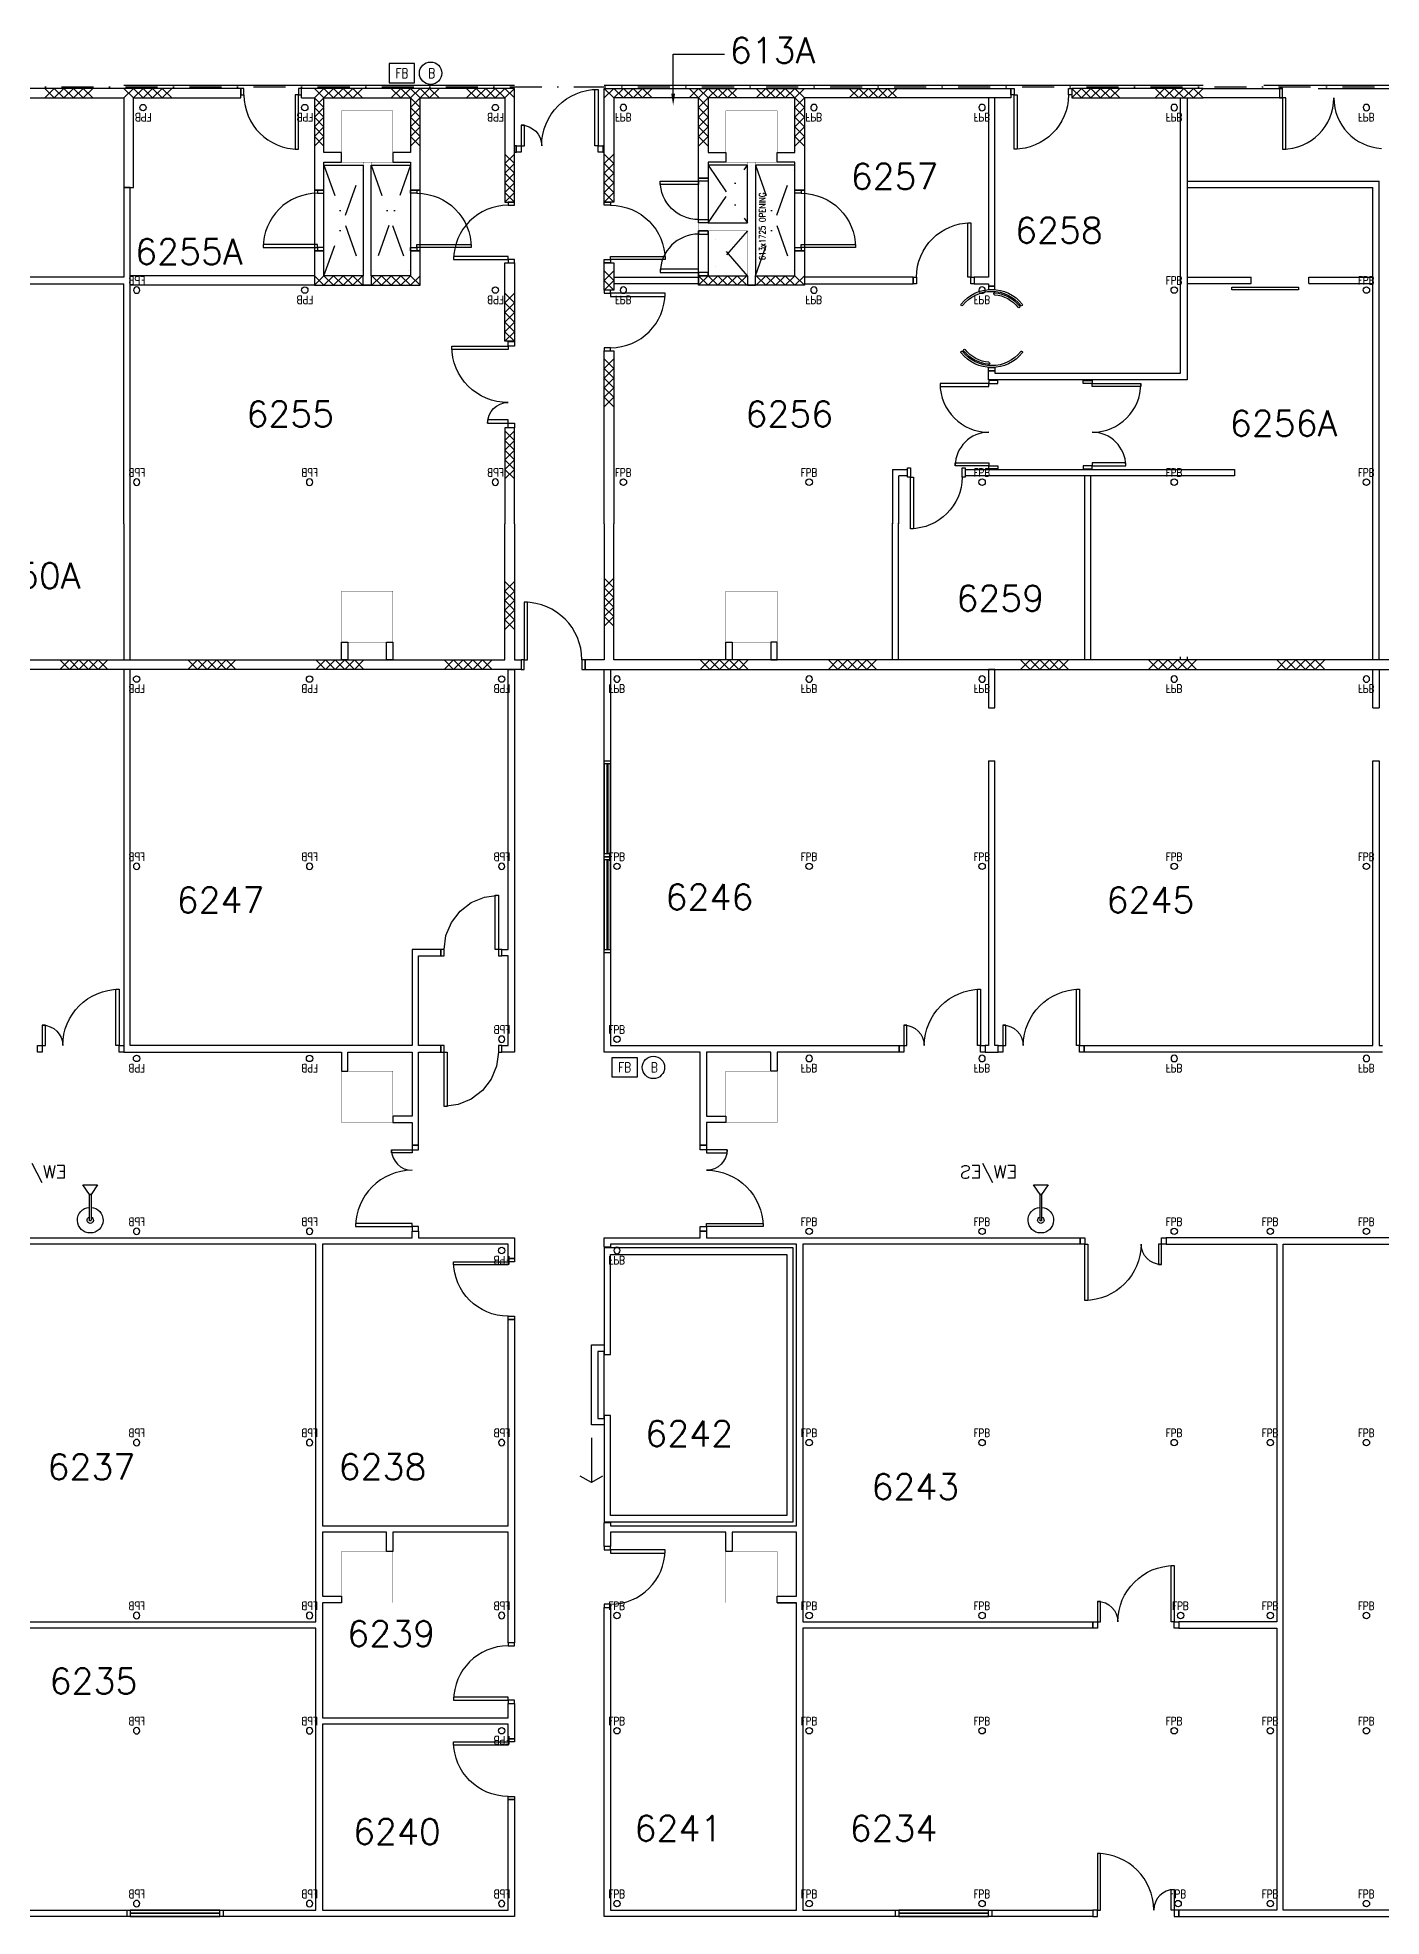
# Model space of a CAD drawing. Header units: millimetres. Extents: x -68474 to 336700, y -113450 to 53663.
# Drawn here: x 99854 to 120835, y -71300 to -41956 of the extents above; entities that cross this region are included whole.
import ezdxf

# ---------------------------------------------------------------- set-up
doc = ezdxf.new("R2010")
doc.units = ezdxf.units.MM
doc.header["$LTSCALE"] = 1000
doc.linetypes.add('s5147a$0$DASHDOT', pattern=[1, 0.5, -0.25, 0, -0.25])
for name, color, linetype in [('s5147a$0$17', 12, 'Continuous'), ('s5147a$0$20', 7, 'Continuous'), ('s5147a$0$22', 7, 'Continuous'), ('s5147a$0$23', 7, 'Continuous'), ('s5147a$0$25', 7, 'Continuous'), ('s5147a$0$30', 7, 'Continuous'), ('s5147a$0$41', 7, 'Continuous'), ('s5147a$0$43', 7, 'Continuous'), ('s5147a$0$45', 7, 'Continuous'), ('s5147a$0$56', 7, 'Continuous'), ('s5147a$0$6', 7, 'Continuous'), ('s5147a$0$9', 7, 'Continuous'), ('s5147a$0$ROOM-NO', 4, 'Continuous')]:
    doc.layers.add(name, color=color, linetype=linetype)
doc.styles.add('s5147a$0$STANDARD', font='romans.shx', dxfattribs={"width": 0.75})

# ---------------------------------------------------------------- blocks, each defined once
blk = doc.blocks.new('s5147a$0$D950A')
at = {"layer": 's5147a$0$41', "color": 8, "linetype": 'Continuous'}
for points in [[(0.05, 0.1), (0.1, 0.1), (0.1, 0.95), (0.05, 0.95)], [(0.05, 0.1), (0, 0.1), (0, 0), (0.05, 0)], [(0.95, 0.1), (0.9, 0.1), (0.9, 0), (0.95, 0)]]:
    blk.add_lwpolyline(points, close=True, dxfattribs=at)
blk.add_arc((0.05, 0.1), 0.85, 0, 90, dxfattribs=at)
blk = doc.blocks.new('s5147a$0$D1000B')
at = {"layer": 's5147a$0$30', "color": 14, "linetype": 'Continuous'}
for points in [[(0.05, 0.15), (0.1, 0.15), (0.1, 1.05), (0.05, 1.05)], [(0, 0), (0.05, 0), (0.05, 0.15), (0, 0.15)], [(0.95, 0), (1, 0), (1, 0.15), (0.95, 0.15)]]:
    blk.add_lwpolyline(points, close=True, dxfattribs=at)
blk.add_arc((0.05, 0.15), 0.9, 0, 90, dxfattribs=at)
blk = doc.blocks.new('s5147a$0$CHAT15')
at = {"layer": 's5147a$0$22', "color": 14, "linetype": 'Continuous'}
for points in [[(0, 0), (0.15, 0.15), (0.3, 0), (0.45, 0.15), (0.6, 0), (0.75, 0.15)], [(0, 0.15), (0.15, 0), (0.3, 0.15), (0.45, 0), (0.6, 0.15), (0.75, 0)]]:
    blk.add_lwpolyline(points, dxfattribs=at)
blk = doc.blocks.new('s5147a$0$FBB')
at = {"layer": 's5147a$0$56', "color": 1, "linetype": 'Continuous'}
blk.add_lwpolyline([(0, 0), (0.4, 0), (0.4, 0.3), (0, 0.3)], close=True, dxfattribs=at)
blk.add_circle((0.649901, 0.1497), 0.175, dxfattribs=at)
at = {"layer": 's5147a$0$56', "color": 1, "linetype": 'Continuous', "style": 's5147a$0$STANDARD', "width": 0.8}
for s, p in [('FB', (0.1007, 0.0747)), ('B', (0.6102, 0.0747))]:
    blk.add_text(s, height=0.15, dxfattribs=at).set_placement(p)
blk = doc.blocks.new('s5147a$0$EW$ES')
at = {"layer": 's5147a$0$56', "color": 10, "linetype": 'Continuous'}
blk.add_lwpolyline([(-0.0125, 0), (-0.0125, -0.4), (0.0125, -0.4), (0.0125, 0)], dxfattribs=at)
blk.add_lwpolyline([(-0.0125, -0.4), (-0.1125, -0.55), (0.1125, -0.55), (0.0125, -0.4)], close=True, dxfattribs=at)
for radius, start, end in [(0.2, 273.58332, 266.41668), (0.05, 284.47751, 255.52249), (0.0125, 0, 180)]:
    blk.add_arc((0, 0), radius, start, end, dxfattribs=at)
at = {"layer": 's5147a$0$56', "color": 10, "linetype": 'Continuous', "style": 's5147a$0$STANDARD'}
blk.add_text('EW/ES', height=0.2, rotation=180, dxfattribs=at).set_placement((-0.371, -0.654))
blk = doc.blocks.new('s5147a$0$FPB')
at = {"layer": 's5147a$0$45', "color": 15, "linetype": 'Continuous'}
blk.add_circle((0, 0), 0.05, dxfattribs=at)
at = {"layer": 's5147a$0$45', "color": 15, "linetype": 'Continuous', "style": 's5147a$0$STANDARD', "width": 0.8}
blk.add_text('FPB', height=0.125, dxfattribs=at).set_placement((-0.1323, 0.0875))
blk = doc.blocks.new('s5147a$0$D37')
at = {"layer": 's5147a$0$41', "color": 14, "linetype": 'Continuous'}
for points in [[(0.073, 0.1), (0.123, 0.1), (0.123, 0.98), (0.073, 0.98)], [(1.273, 0.1), (1.223, 0.1), (1.223, 0.42), (1.273, 0.42)], [(0, 0), (0.073, 0), (0.073, 0.1), (0, 0.1)], [(1.273, 0), (1.346, 0), (1.346, 0.1), (1.273, 0.1)]]:
    blk.add_lwpolyline(points, close=True, dxfattribs=at)
for centre, radius, start, end in [((0.073, 0.1), 0.880001, 0, 90), ((1.273002, 0.1), 0.320001, 90, 180)]:
    blk.add_arc(centre, radius, start, end, dxfattribs=at)
blk = doc.blocks.new('s5147a$0$D27')
at = {"layer": 's5147a$0$41', "color": 14, "linetype": 'Continuous'}
blk.add_lwpolyline([(0.9, 0.1), (0.95, 0.1), (0.95, 0), (0.9, 0), (0.9, 0.1), (0.871, 0.32), (0.7861, 0.525), (0.651, 0.701), (0.475, 0.8361), (0.27, 0.921), (0.05, 0.95), (0.05, 0), (0, 0), (0, 0.1), (0.1, 0.1), (0.1, 0.95), (0.05, 0.95)], dxfattribs=at)
blk = doc.blocks.new('s5147a$0$D700B')
at = {"layer": 's5147a$0$30', "color": 14, "linetype": 'Continuous'}
for points in [[(0.05, 0.15), (0.1, 0.15), (0.1, 0.75), (0.05, 0.75)], [(0, 0), (0.05, 0), (0.05, 0.15), (0, 0.15)], [(0.65, 0), (0.7, 0), (0.7, 0.15), (0.65, 0.15)]]:
    blk.add_lwpolyline(points, close=True, dxfattribs=at)
blk.add_arc((0.05, 0.15), 0.6, 0, 90, dxfattribs=at)
blk = doc.blocks.new('s5147a$0$H300')
at = {"layer": 's5147a$0$22', "color": 1, "linetype": 'Continuous'}
for points in [[(0, 0), (0.15, 0.15), (0.3, 0)], [(0, 0.15), (0.15, 0), (0.3, 0.15)]]:
    blk.add_lwpolyline(points, dxfattribs=at)
blk = doc.blocks.new('s5147a$0$RDOOR')
at = {"layer": 's5147a$0$30', "color": 14, "linetype": 'Continuous'}
for points in [[(0, 0), (0.05, 0), (0.05, 0.1), (0, 0.1)], [(1.32, 0), (1.27, 0), (1.27, 0.1), (1.32, 0.1)]]:
    blk.add_lwpolyline(points, close=True, dxfattribs=at)
for centre, radius, start, end in [((0.660001, 0.05), 0.610001, 128.530725, 231.469275), ((0.660001, 0.05), 0.580001, 128.530725, 231.469275), ((0.29024, 0.51624), 0.015, 151.928369, 152.045244), ((0.29024, 0.51624), 0.015, 151.928369, 152.045244), ((0.2894, 0.515401), 0.015, 308.480197, 128.541358), ((0.999502, 0.476301), 0.015, 51.757097, 231.519803), ((0.660001, 0.05), 0.530001, 4.855406, 51.469275), ((0.660001, 0.05), 0.560001, 4.855489, 51.469275), ((1.030602, 0.515501), 0.015, 51.757097, 231.22095), ((0.660001, 0.05), 0.580001, 308.530725, 51.478969), ((0.660001, 0.05), 0.610001, 308.530725, 51.479503), ((0.1169, 0.0039), 0.015, 4.573922, 184.986333), ((0.660001, 0.05), 0.560001, 184.855406, 231.469275), ((0.660001, 0.05), 0.530001, 184.855406, 231.469275), ((1.203102, 0.0961), 0.015, 184.573922, 4.986333), ((0.2894, -0.415401), 0.015, 231.458642, 51.519803), ((0.320501, -0.376301), 0.015, 231.757097, 51.519803), ((1.030602, -0.415501), 0.015, 128.77905, 308.242903)]:
    blk.add_arc(centre, radius, start, end, dxfattribs=at)

msp = doc.modelspace()

# ---------------------------------------------------------------- linework, layer by layer
at = {"color": 8}
for p, q in [((116177.1, -47360.7), (116177.1, -47313.2)), ((116319.6, -47408.2), (116319.6, -47360.7)), ((116177.1, -48643.2), (116177.1, -48690.7)), ((116319.6, -48595.7), (116319.6, -48643.2))]:
    msp.add_line(p, q, dxfattribs=at)
for p, q in [((113480.7, -48677), (113480.7, -48819.5)), ((114335.7, -48677), (114335.7, -48819.5)), ((113480.7, -49627), (113480.7, -48819.5))]:
    msp.add_line(p, q)
at = {"layer": 's5147a$0$17', "color": 14, "linetype": 'Continuous'}
for p, q in [((117700, -47200), (117700, -42900)), ((117700, -42900), (117800, -42900)), ((117800, -42900), (117800, -47300)), ((113525, -45700), (113525, -45800)), ((114700, -47300), (114700, -47160)), ((114700, -47160), (114800, -47160)), ((114800, -47160), (114800, -47200)), ((114800, -47200), (117700, -47200)), ((117800, -47300), (114700, -47300)), ((113200, -48700), (113433.2, -48700)), ((113200, -48700), (113200, -49550)), ((114335.7, -48700), (118539.2, -48700)), ((118539.2, -48700), (118539.2, -48800)), ((113300, -49550), (113300, -48800)), ((113433.2, -48800), (113300, -48800)), ((118539.2, -48800), (114335.7, -48800)), ((116200, -48800), (116200, -49550)), ((116300, -49550), (116300, -48800)), ((113197, -49540.5), (113197, -51675)), ((113297, -51675), (113297, -49540.3)), ((116198, -49533.9), (116198, -51675)), ((116298, -51675), (116298, -49533.7)), ((114700, -51825), (114700, -52425)), ((114800, -51825), (114700, -51825)), ((114800, -52425), (114800, -51825)), ((120700, -52425), (120700, -51825)), ((120800, -51825), (120800, -52425)), ((114700, -53250), (114700, -57700)), ((114800, -57700), (114800, -53250)), ((120700, -57700), (120700, -53250)), ((120800, -53250), (120800, -57700)), ((114700, -57700), (114650, -57700)), ((114650, -57700), (114650, -57800)), ((114650, -57800), (114850, -57800)), ((114850, -57700), (114800, -57700)), ((114850, -57800), (114850, -57700)), ((116196, -57800), (116196, -57700)), ((116196, -57700), (120700, -57700)), ((120800, -57800), (116196, -57800)), ((120800, -57700), (120850, -57700)), ((120850, -57800), (120800, -57800)), ((108800, -65524.9), (108800, -65525)), ((111400, -66400), (111700, -66400))]:
    msp.add_line(p, q, dxfattribs=at)
at = {"layer": 's5147a$0$17', "color": 14}
for p, q in [((117800, -44198.4), (120800, -44198.4)), ((117800, -44298.4), (120700, -44298.4)), ((120700, -49521), (120700, -44298.4)), ((120800, -49496), (120800, -44198.4)), ((117800, -45698.4), (118800, -45698.4)), ((118800, -45798.4), (118800, -45698.4)), ((119700, -45798.4), (119700, -45698.4)), ((119700, -45698.4), (120700, -45698.4)), ((117800, -45798.4), (118800, -45798.4)), ((119700, -45798.4), (120700, -45798.4)), ((120700, -51675), (120700, -49524)), ((120800, -51675), (120800, -49496))]:
    msp.add_line(p, q, dxfattribs=at)
at = {"layer": 's5147a$0$17'}
for p, q in [((114700, -52425), (114800, -52425)), ((120700, -52425), (120800, -52425)), ((114700, -53250), (114800, -53250)), ((120700, -53250), (120800, -53250))]:
    msp.add_line(p, q, dxfattribs=at)
at = {"layer": 's5147a$0$17', "color": 14, "linetype": 'Continuous'}
for points in [[(114700, -42900), (114700, -45700), (114475, -45700), (114475, -45800), (114700, -45800), (114700, -45840), (114800, -45840), (114800, -42900)], [(101300, -49550), (101300, -44300), (101200, -44300), (101200, -45700), (97934, -45700)], [(108850.2, -45700), (110175, -45700), (110175, -45800), (108850.1, -45800)], [(97909, -45800), (101200, -45800)], [(101200, -49550), (101200, -45800)], [(101200, -49550), (101200, -51674.9), (101300, -51674.9), (101300, -49550)], [(110700, -51675), (110600, -51675), (110600, -51400), (110700, -51400), (110700, -51675)], [(111300, -51675), (111400, -51675), (111400, -51400), (111300, -51400), (111300, -51675), (111300, -51675)], [(117800, -51629.3), (117800, -51675), (117700, -51675), (117700, -51629.3)], [(108700, -51825), (108800, -51825), (108800, -57700), (113304, -57700), (113304, -57800), (111400, -57800), (111400, -58100), (111300, -58100), (111300, -57800), (110300, -57800), (110300, -58800), (110600, -58800), (110600, -58900), (110300, -58900), (110300, -59254), (110200, -59254), (110200, -57800), (108700, -57800), (108700, -51825)], [(99673.4, -60700), (105700, -60700), (105700, -60600), (105800, -60600), (105800, -60700), (107300, -60700), (107300, -61025), (107200, -61025), (107200, -60800), (104300, -60800), (104300, -65200), (107200, -65200), (107200, -61975), (107300, -61975), (107300, -67025), (107200, -67025), (107200, -65300), (105400, -65300), (105400, -65600), (105300, -65600), (105300, -65300), (104300, -65300), (104300, -66300), (104600, -66300), (104600, -66400), (104300, -66400), (104300, -68200), (107200, -68200), (107200, -67975), (107300, -67975), (107300, -68525), (107200, -68525), (107200, -68300), (104300, -68300), (104300, -71200), (107200, -71200), (107200, -69475), (107300, -69475), (107300, -71300), (99673.4, -71300.2)], [(99673.4, -66700.2), (104200, -66700), (104200, -60800), (99673.4, -60800)], [(99673.4, -71200.2), (104200, -71200), (104200, -66800), (99673.4, -66800.2)]]:
    msp.add_lwpolyline(points, dxfattribs=at)
at = {"layer": 's5147a$0$17'}
for points in [[(107300.1, -43645), (107300.1, -43745), (107331, -43745), (107331, -43645)], [(108677, -43645), (108677, -43745), (108700.1, -43745), (108700.1, -43645)]]:
    msp.add_lwpolyline(points, close=True, dxfattribs=at)
at = {"layer": 's5147a$0$17', "color": 14, "linetype": 'Continuous'}
for points in [[(111825, -45800), (113525, -45800), (113525, -45700), (111825, -45700)], [(104600, -51400), (104700, -51400), (104700, -51675), (104600, -51675)], [(105300, -51400), (105400, -51400), (105400, -51675), (105300, -51675)], [(101300, -51825), (101200, -51825), (101200, -57800), (104600, -57800), (104600, -58100), (104700, -58100), (104700, -57800), (105700, -57800), (105700, -58800), (105400, -58800), (105400, -58900), (105700, -58900), (105700, -59254), (105800, -59254), (105800, -57800), (106150, -57800), (106150, -57700), (105800, -57700), (105800, -56300), (106150, -56300), (106150, -56200), (105700, -56200), (105700, -57700), (101300, -57700)], [(107200, -56200), (107200, -51825), (107300, -51824.9), (107300, -57800), (107100, -57800), (107100, -57700), (107200, -57700), (107200, -56300), (107100, -56300), (107100, -56200)], [(108800, -60800), (108800, -60850), (108700, -60850), (108700, -60700), (110200, -60700), (110200, -60600), (110300, -60600), (110300, -60700), (116129, -60700), (116129, -60800), (111800, -60800), (111800, -66700), (116326.8, -66700), (116326.8, -66800), (111800, -66800), (111800, -71200), (116327, -71200), (116327, -71300), (108700, -71300), (108700, -66475), (108800, -66475), (108800, -71200), (111700, -71200), (111700, -66400), (111400, -66400), (111400, -66300), (111700, -66300), (111700, -65300), (110700, -65300), (110700, -65600), (110600, -65600), (110600, -65300), (108800, -65300), (108800, -65525), (108700, -65525), (108700, -65150), (108800, -65150), (108800, -65200), (111700, -65200), (111700, -60800)], [(122326.8, -60800), (122326.8, -60700), (117475, -60700), (117475, -60800), (119200, -60800), (119200, -66700), (117672.8, -66700), (117672.8, -66800), (119200, -66800), (119200, -71200), (117673, -71200), (117673, -71300), (122324, -71300), (122324, -71200), (119300, -71200), (119300, -60800)]]:
    msp.add_lwpolyline(points, close=True, dxfattribs=at)
at = {"layer": 's5147a$0$20', "color": 14, "linetype": 'Continuous'}
for p, q in [((103975, -42900), (103975, -42750)), ((118050.1, -42749.9), (116000.1, -42749.9)), ((116000.1, -42749.9), (116000.1, -42899.9)), ((118050.1, -42749.9), (119292.5, -42749.9)), ((119846.8, -42749.9), (126638, -42750)), ((116000.1, -42899.9), (118050.1, -42899.9)), ((119342.5, -42899.9), (118050.1, -42899.9)), ((104175, -45675), (101300, -45675)), ((104175, -45825), (101300, -45825)), ((108700, -49550), (108700, -51675)), ((108850, -51675), (108850, -49550)), ((108700, -51675), (108402, -51675)), ((108402, -51675), (108402, -51825)), ((108402, -51825), (108700, -51825)), ((108700, -51825), (114600, -51825)), ((114600, -51675), (108850, -51675)), ((126637.5, -51675), (114600, -51675)), ((114600, -51825), (126637.5, -51825))]:
    msp.add_line(p, q, dxfattribs=at)
at = {"layer": 's5147a$0$20', "color": 2, "linetype": 's5147a$0$DASHDOT'}
for p, q in [((104325, -45675), (104937.5, -43950)), ((104325, -43950), (104937.5, -45675))]:
    msp.add_line(p, q, dxfattribs=at)
at = {"layer": 's5147a$0$20', "color": 14, "linetype": 's5147a$0$DASHDOT'}
for p, q in [((110937.5, -44975), (110325, -45675)), ((110937.5, -45675), (110325, -44975))]:
    msp.add_line(p, q, dxfattribs=at)
at = {"layer": 's5147a$0$20', "color": 14, "linetype": 'Continuous'}
for points in [[(99800, -42750), (96700, -42750), (96700, -42900), (99650, -42900), (101200, -42900), (101200, -44300), (101350, -44300), (101350, -42900), (103025, -42900), (103025, -42750), (101200, -42750), (99800, -42750)], [(103075, -42750), (103025, -42750)], [(103975, -42900), (104175, -42900), (104175, -44337.5), (104325, -44337.5), (104325, -43900), (104600, -43900), (104600, -43750), (104325, -43750), (104325, -42900), (105675, -42900), (105675, -43750), (105400, -43750), (105400, -43900), (105675, -43900), (105675, -44337.5), (105825, -44337.5), (105825, -42900), (107150, -42900), (107150.1, -44524.9), (107300.1, -44524.9), (107300, -42750), (103975, -42750)], [(107300.1, -45474.9), (107300.1, -46699.9), (107150.1, -46699.9), (107150.1, -45474.9), (107300.1, -45474.9)], [(108700, -49550), (108700, -46850.1), (108850, -46850.1), (108850, -49550)], [(107300, -49550), (107300, -48050), (107150, -48050), (107150, -49550)], [(107300, -49550), (107300, -49550), (107300, -51675), (107402, -51675), (107402, -51825), (107300, -51825), (95050, -51825), (95050, -51675), (107150, -51675), (107150, -49550)]]:
    msp.add_lwpolyline(points, dxfattribs=at)
for points in [[(108700, -42750), (111825, -42750), (115050.1, -42749.9), (115050.1, -42899.9), (111825, -42900), (111825, -44337.5), (111675, -44337.5), (111675, -43900), (111400, -43900), (111400, -43750), (111675, -43750), (111675, -42900), (110325, -42900), (110325, -43750), (110600, -43750), (110600, -43900), (110325, -43900), (110325, -44150), (110175, -44150), (110175, -42900), (108850, -42900), (108850.1, -44524.9), (108700.1, -44524.9)], [(105825, -45825), (105825, -45287.5), (105675, -45287.5), (105675, -45675), (105062.5, -45675), (105062.5, -45825), (104937.5, -45825), (104937.5, -45675), (104325, -45675), (104325, -45287.5), (104175, -45287.5), (104175, -45825)], [(108700.1, -45474.9), (108850.1, -45474.9), (108850.1, -45900), (108700.1, -45900)], [(110175, -45825), (110175, -45675), (110325, -45675), (110325, -45675), (110937.5, -45675), (110937.5, -45825), (111062.5, -45825), (111062.5, -45675), (111675, -45675), (111675, -45287.5), (111825, -45287.5), (111825, -45825)]]:
    msp.add_lwpolyline(points, close=True, dxfattribs=at)
at = {"layer": 's5147a$0$20', "color": 2, "linetype": 'Continuous', "const_width": 5}
msp.add_lwpolyline([(104937.5, -45825), (105062.5, -45825), (105062.5, -43900), (104937.5, -43900)], close=True, dxfattribs=at)
at = {"layer": 's5147a$0$20', "color": 14, "linetype": 'Continuous', "const_width": 5}
msp.add_lwpolyline([(111062.5, -45825), (110937.5, -45825), (110937.5, -44975), (110175, -44975), (110175, -44850), (110937.5, -44850), (110937.5, -43900), (111062.5, -43900)], close=True, dxfattribs=at)
at = {"layer": 's5147a$0$23', "color": 10, "linetype": 'Continuous'}
for points in [[(108700, -53250), (108800, -53250), (108800, -53300), (108700, -53300)], [(108700, -54700), (108745, -54700), (108745, -53300), (108700, -53300)], [(108755, -54700), (108800, -54700), (108800, -53300), (108755, -53300)], [(108700, -54700), (108800, -54700), (108800, -54750), (108700, -54750)], [(108700, -54750), (108800, -54750), (108800, -54800), (108700, -54800)], [(108700, -56200), (108745, -56200), (108745, -54800), (108700, -54800)], [(108755, -56200), (108800, -56200), (108800, -54800), (108755, -54800)], [(108700, -56200), (108800, -56200), (108800, -56250), (108700, -56250)], [(101300, -71200), (101300, -71300), (101250, -71300), (101250, -71200)], [(101300, -71200), (101300, -71245), (102700, -71245), (102700, -71200)], [(101300, -71255), (101300, -71300), (102700, -71300), (102700, -71255)], [(102750, -71200), (102750, -71300), (102700, -71300), (102700, -71200)], [(113300, -71200), (113300, -71300), (113250, -71300), (113250, -71200)], [(113300, -71200), (113300, -71245), (114700, -71245), (114700, -71200)], [(113300, -71255), (113300, -71300), (114700, -71300), (114700, -71255)], [(114750, -71200), (114750, -71300), (114700, -71300), (114700, -71200)]]:
    msp.add_lwpolyline(points, close=True, dxfattribs=at)
at = {"layer": 's5147a$0$25', "color": 10, "linetype": 'Continuous'}
for p, q in [((101200, -42700), (107300, -42700)), ((108700, -42700), (118050.1, -42699.9)), ((119000.1, -42699.9), (127049.9, -42700))]:
    msp.add_line(p, q, dxfattribs=at)
at = {"layer": 's5147a$0$25', "color": 2, "linetype": 's5147a$0$DASHDOT'}
for p, q in [((105062.5, -43950), (105675, -45675)), ((105675, -43950), (105062.5, -45675)), ((110325, -44850), (110937.5, -43950)), ((110325, -43950), (110937.5, -44850)), ((111062.5, -45675), (111675, -43950)), ((111062.5, -43950), (111675, -45675))]:
    msp.add_line(p, q, dxfattribs=at)
at = {"layer": 's5147a$0$25', "color": 2, "linetype": 'Continuous'}
for points in [[(104325, -43950), (104937.5, -43950), (104937.5, -45675), (104325, -45675)], [(105062.5, -43950), (105675, -43950), (105675, -45675), (105062.5, -45675)], [(110937.5, -43950), (110325, -43950), (110325, -44850), (110937.5, -44850)], [(111675, -43950), (111062.5, -43950), (111062.5, -45675), (111675, -45675)]]:
    msp.add_lwpolyline(points, close=True, dxfattribs=at)
at = {"layer": 's5147a$0$25', "color": 14, "linetype": 'Continuous'}
for points in [[(110325, -44850), (110175, -44850), (110175, -44150), (110325, -44150)], [(104175, -45287.5), (104325, -45287.5), (104325, -44337.5), (104175, -44337.5)], [(105675, -45287.5), (105825, -45287.5), (105825, -44337.5), (105675, -44337.5)], [(111825, -45287.5), (111675, -45287.5), (111675, -44337.5), (111825, -44337.5)], [(110175, -44975), (110325, -44975), (110325, -45675), (110175, -45675)]]:
    msp.add_lwpolyline(points, close=True, dxfattribs=at)
at = {"layer": 's5147a$0$30', "color": 7, "linetype": 'Continuous'}
for p, q in [((116177.1, -47313.2), (116319.6, -47313.2)), ((116319.6, -47360.7), (116177.1, -47360.7)), ((116319.6, -47313.2), (116319.6, -47360.7)), ((116319.6, -47360.7), (117079.6, -47360.7)), ((117079.6, -47408.2), (116319.6, -47408.2)), ((117079.6, -47360.7), (117079.6, -47408.2)), ((113433.2, -48819.5), (113433.2, -48677)), ((113433.2, -48677), (113480.7, -48677)), ((114288.2, -48819.5), (114288.2, -48677)), ((114288.2, -48677), (114335.7, -48677)), ((116319.6, -48643.2), (116177.1, -48643.2)), ((116177.1, -48690.7), (116319.6, -48690.7)), ((116842.1, -48595.7), (116319.6, -48595.7)), ((116319.6, -48690.7), (116319.6, -48643.2)), ((116319.6, -48643.2), (116842.1, -48643.2)), ((116842.1, -48643.2), (116842.1, -48595.7)), ((113480.7, -48819.5), (113433.2, -48819.5)), ((113480.7, -48819.5), (113528.2, -48819.5)), ((113528.2, -48819.5), (113528.2, -49627)), ((114335.7, -48819.5), (114288.2, -48819.5)), ((113528.2, -49627), (113480.7, -49627)), ((108500, -63825), (108500, -64525))]:
    msp.add_line(p, q, dxfattribs=at)
for points in [[(119242.5, -42748.5), (119242.5, -42898.5), (119292.5, -42898.5), (119292.5, -42748.5)], [(119292.5, -42898.5), (119292.5, -43698.5), (119342.5, -43698.5), (119342.5, -42898.5)], [(114704.2, -47360.7), (113944.2, -47360.7), (113944.2, -47408.2), (114704.2, -47408.2)], [(114846.7, -47313.2), (114704.2, -47313.2), (114704.2, -47360.7), (114846.7, -47360.7)], [(114704.2, -48643.2), (114181.7, -48643.2), (114181.7, -48595.7), (114704.2, -48595.7)], [(114846.7, -48690.7), (114704.2, -48690.7), (114704.2, -48643.2), (114846.7, -48643.2)], [(108600, -63525), (108700, -63525), (108700, -63625), (108500, -63625), (108500, -62375), (108700, -62375), (108700, -62475), (108600, -62475)], [(108700, -63525), (108700, -62475), (108600, -62475), (108600, -63525)]]:
    msp.add_lwpolyline(points, close=True, dxfattribs=at)
msp.add_lwpolyline([(108673.2, -64425), (108500, -64525), (108326.8, -64425)], dxfattribs=at)
for centre, radius, start, end in [((119292.5, -42898.5), 800, 270, 0), ((120884.5, -42898.5), 792, 180, 266.38023), ((114704.2, -47360.7), 760, 180, 270), ((114704.2, -48643.2), 522.5, 90, 180)]:
    msp.add_arc(centre, radius, start, end, dxfattribs=at)
for centre, major_axis in [((116319.6, -47360.7), (537.4, 537.4)), ((116319.6, -48643.2), (-369.5, 369.5))]:
    msp.add_ellipse(centre, major_axis=major_axis, ratio=1, start_param=-2.3561945, end_param=-0.7853982, dxfattribs=at)
at = {"layer": 's5147a$0$30', "color": 7, "linetype": 'Continuous', "extrusion": (0, 0, -1)}
msp.add_ellipse((113480.7, -48819.5), major_axis=(-571, 571), ratio=1, start_param=2.3561945, end_param=3.9269908, dxfattribs=at)
at = {"layer": 's5147a$0$43', "color": 1, "linetype": 'Continuous'}
msp.add_lwpolyline([(108800, -60960), (111550, -60960), (111550, -65040), (108800, -65040), (108800, -63475), (108700, -63475), (108700, -65140), (111650, -65140), (111650, -60860), (108700, -60860), (108700, -62525), (108800, -62525), (108800, -60960)], dxfattribs=at)
at = {"layer": 's5147a$0$6', "color": 14, "linetype": 'Continuous', "const_width": 5}
for points in [[(104600, -43900), (105400, -43900), (105400, -43100), (104600, -43100)], [(110600, -43900), (111400, -43900), (111400, -43100), (110600, -43100)]]:
    msp.add_lwpolyline(points, close=True, dxfattribs=at)
at = {"layer": 's5147a$0$6', "color": 3, "linetype": 'Continuous', "const_width": 5}
for points in [[(104600, -51400), (105400, -51400), (105400, -50600), (104600, -50600)], [(110600, -51400), (111400, -51400), (111400, -50600), (110600, -50600)], [(104600, -58900), (105400, -58900), (105400, -58100), (104600, -58100)], [(110600, -58900), (111400, -58900), (111400, -58100), (110600, -58100)], [(104600, -66400), (105400, -66400), (105400, -65600), (104600, -65600)], [(110600, -66400), (111400, -66400), (111400, -65600), (110600, -65600)]]:
    msp.add_lwpolyline(points, close=True, dxfattribs=at)
at = {"layer": 's5147a$0$9', "color": 1, "linetype": 's5147a$0$DASHDOT'}
msp.add_lwpolyline([(89225, -42725), (129749.8, -42725), (129749.8, -49550), (129949.8, -49550), (129949.8, -49575), (129724.8, -49575), (129724.8, -42750), (120884.5, -42750)], dxfattribs=at)
at = {"layer": 's5147a$0$ROOM-NO'}
for p, q in [((109776.9, -42833.4), (109776.9, -42214.4)), ((109776.9, -42214.4), (110577.7, -42214.4)), ((118498.7, -45852.9), (119541.3, -45852.9)), ((118498.7, -45897), (118498.7, -45852.9)), ((119541.3, -45897), (118498.7, -45897)), ((119541.3, -45852.9), (119541.3, -45897))]:
    msp.add_line(p, q, dxfattribs=at)
msp.add_solid([(109806.9, -42833.4), (109746.9, -42833.4), (109776.9, -43013.4)], dxfattribs=at)

# ---------------------------------------------------------------- block references
at = {"xscale": 999.9979999999999, "zscale": 1000}
for name, p, yscale in [('s5147a$0$FBB', (105340.7, -42662.6), 999.9979999999999), ('s5147a$0$CHAT15', (99965, -42900), 999.9979999999999), ('s5147a$0$CHAT15', (101200, -42900), 999.9979999999999), ('s5147a$0$CHAT15', (104175, -42900), 999.9979999999999), ('s5147a$0$CHAT15', (105375, -42900), 999.9979999999999), ('s5147a$0$CHAT15', (108700, -42900), 999.9979999999999), ('s5147a$0$CHAT15', (110025, -42900), 999.9979999999999), ('s5147a$0$FPB', (109000, -43050), -999.9979999999999), ('s5147a$0$FPB', (111975, -43050), -999.9979999999999), ('s5147a$0$FPB', (114600, -43050), -999.9979999999999), ('s5147a$0$FPB', (117600, -43050), -999.9979999999999), ('s5147a$0$FPB', (120600, -43050), -999.9979999999999), ('s5147a$0$CHAT15', (104175, -45825), 999.9979999999999), ('s5147a$0$CHAT15', (110175, -45825), 999.9979999999999), ('s5147a$0$FPB', (117600, -45900), 999.9979999999999), ('s5147a$0$FPB', (120600, -45900), 999.9979999999999), ('s5147a$0$FPB', (109000, -45900), -999.9979999999999), ('s5147a$0$FPB', (111975, -45900), -999.9979999999999), ('s5147a$0$FPB', (114600, -45900), -999.9979999999999), ('s5147a$0$FPB', (109000, -48900), 999.9979999999999), ('s5147a$0$FPB', (111900, -48900), 999.9979999999999), ('s5147a$0$FPB', (114600, -48900), 999.9979999999999), ('s5147a$0$FPB', (117600, -48900), 999.9979999999999), ('s5147a$0$FPB', (120600, -48900), 999.9979999999999), ('s5147a$0$FPB', (108900, -51975), -999.9979999999999), ('s5147a$0$FPB', (111900, -51975), -999.9979999999999), ('s5147a$0$FPB', (114600, -51975), -999.9979999999999), ('s5147a$0$FPB', (117600, -51975), -999.9979999999999), ('s5147a$0$FPB', (120600, -51975), -999.9979999999999), ('s5147a$0$FPB', (108900, -54900), 999.9979999999999), ('s5147a$0$FPB', (111900, -54900), 999.9979999999999), ('s5147a$0$FPB', (114600, -54900), 999.9979999999999), ('s5147a$0$FPB', (117600, -54900), 999.9979999999999), ('s5147a$0$FPB', (120600, -54900), 999.9979999999999), ('s5147a$0$FPB', (108900, -57600), 999.9979999999999), ('s5147a$0$FBB', (108818.6, -58189.5), 999.9979999999999), ('s5147a$0$FPB', (111900, -57900), -999.9979999999999), ('s5147a$0$FPB', (114600, -57900), -999.9979999999999), ('s5147a$0$FPB', (117600, -57900), -999.9979999999999), ('s5147a$0$FPB', (120600, -57900), -999.9979999999999), ('s5147a$0$EW$ES', (100675.4, -60426.2), -999.9979999999999), ('s5147a$0$EW$ES', (115517.1, -60426.2), -999.9979999999999), ('s5147a$0$FPB', (111900, -60600), 999.9979999999999), ('s5147a$0$FPB', (114600, -60600), 999.9979999999999), ('s5147a$0$FPB', (117600, -60600), 999.9979999999999), ('s5147a$0$FPB', (119100, -60600), 999.9979999999999), ('s5147a$0$FPB', (120600, -60600), 999.9979999999999), ('s5147a$0$FPB', (108900, -60900), -999.9979999999999), ('s5147a$0$FPB', (111900, -63900), 999.9979999999999), ('s5147a$0$FPB', (114600, -63900), 999.9979999999999), ('s5147a$0$FPB', (117600, -63900), 999.9979999999999), ('s5147a$0$FPB', (119100, -63900), 999.9979999999999), ('s5147a$0$FPB', (120600, -63900), 999.9979999999999), ('s5147a$0$FPB', (108900, -66600), 999.9979999999999), ('s5147a$0$FPB', (111900, -66600), 999.9979999999999), ('s5147a$0$FPB', (114600, -66600), 999.9979999999999), ('s5147a$0$FPB', (117700, -66600), 999.9979999999999), ('s5147a$0$FPB', (119100, -66600), 999.9979999999999), ('s5147a$0$FPB', (120600, -66600), 999.9979999999999), ('s5147a$0$FPB', (108900, -68400), 999.9979999999999), ('s5147a$0$FPB', (111900, -68400), 999.9979999999999), ('s5147a$0$FPB', (114600, -68400), 999.9979999999999), ('s5147a$0$FPB', (117600, -68400), 999.9979999999999), ('s5147a$0$FPB', (119100, -68400), 999.9979999999999), ('s5147a$0$FPB', (120600, -68400), 999.9979999999999), ('s5147a$0$FPB', (108900, -71100), 999.9979999999999), ('s5147a$0$FPB', (111900, -71100), 999.9979999999999), ('s5147a$0$FPB', (114600, -71100), 999.9979999999999), ('s5147a$0$FPB', (117660, -71100), 999.9979999999999), ('s5147a$0$FPB', (119100, -71100), 999.9979999999999), ('s5147a$0$FPB', (120600, -71100), 999.9979999999999)]:
    msp.add_blockref(name, p, dxfattribs=dict(at, yscale=yscale))
for name, p, yscale, rotation in [('s5147a$0$CHAT15', (107300, -42750), 999.9979999999999, 180), ('s5147a$0$CHAT15', (111825, -42750), 999.9979999999999, 180), ('s5147a$0$CHAT15', (113275, -42750), 999.9979999999999, 180), ('s5147a$0$CHAT15', (116750.1, -42749.9), 999.9979999999999, 180), ('s5147a$0$CHAT15', (118050, -42750), 999.9979999999999, 180), ('s5147a$0$FPB', (101500.2, -43050), 999.9979999999999, 180), ('s5147a$0$FPB', (104025.2, -43050), 999.9979999999999, 180), ('s5147a$0$CHAT15', (104175, -42900), 999.9979999999999, 270), ('s5147a$0$CHAT15', (105675, -42900), 999.9979999999999, 270), ('s5147a$0$FPB', (107000.2, -43050), 999.9979999999999, 180), ('s5147a$0$CHAT15', (110175, -42900), 999.9979999999999, 270), ('s5147a$0$CHAT15', (111675, -42900), 999.9979999999999, 270), ('s5147a$0$CHAT15', (107300.1, -44524.9), 999.9979999999999, 90), ('s5147a$0$CHAT15', (108850.1, -44524.9), 999.9979999999999, 90), ('s5147a$0$FPB', (101400.2, -45900), -999.9979999999999, 180), ('s5147a$0$CHAT15', (105825, -45675), 999.9979999999999, 180), ('s5147a$0$H300', (108850.1, -45900), 999.9979999999999, 90), ('s5147a$0$CHAT15', (111825, -45675), 999.9979999999999, 180), ('s5147a$0$FPB', (104025.2, -45900), 999.9979999999999, 180), ('s5147a$0$FPB', (107000.2, -45900), 999.9979999999999, 180), ('s5147a$0$CHAT15', (107300.1, -46699.9), 999.9979999999999, 90), ('s5147a$0$CHAT15', (108850, -47725), 999.9979999999999, 90), ('s5147a$0$CHAT15', (107300, -48850), 999.9979999999999, 90), ('s5147a$0$FPB', (101400.2, -48900), -999.9979999999999, 180), ('s5147a$0$FPB', (104100.2, -48900), -999.9979999999999, 180), ('s5147a$0$FPB', (107000.2, -48900), -999.9979999999999, 180), ('s5147a$0$CHAT15', (107300, -50450), -999.9979999999999, 270), ('s5147a$0$CHAT15', (108850, -50400), -999.9979999999999, 270), ('s5147a$0$CHAT15', (100950, -51825), -999.9979999999999, 180), ('s5147a$0$FPB', (101400, -51975), 999.9979999999999, 180), ('s5147a$0$CHAT15', (102950, -51825), -999.9979999999999, 180), ('s5147a$0$FPB', (104100, -51975), 999.9979999999999, 180), ('s5147a$0$CHAT15', (104950, -51825), -999.9979999999999, 180), ('s5147a$0$CHAT15', (106950, -51825), -999.9979999999999, 180), ('s5147a$0$FPB', (107100, -51975), 999.9979999999999, 180), ('s5147a$0$CHAT15', (110950, -51825), -999.9979999999999, 180), ('s5147a$0$CHAT15', (112950, -51825), -999.9979999999999, 180), ('s5147a$0$CHAT15', (115950, -51825), -999.9979999999999, 180), ('s5147a$0$CHAT15', (117950, -51825), -999.9979999999999, 180), ('s5147a$0$CHAT15', (119950, -51825), -999.9979999999999, 180), ('s5147a$0$FPB', (101400, -54900), -999.9979999999999, 180), ('s5147a$0$FPB', (104100, -54900), -999.9979999999999, 180), ('s5147a$0$FPB', (107100, -54900), -999.9979999999999, 180), ('s5147a$0$FPB', (107100, -57600), -999.9979999999999, 180), ('s5147a$0$FPB', (101400, -57900), 999.9979999999999, 180), ('s5147a$0$FPB', (104100, -57900), 999.9979999999999, 180), ('s5147a$0$FPB', (101400, -60600), -999.9979999999999, 180), ('s5147a$0$FPB', (104100, -60600), -999.9979999999999, 180), ('s5147a$0$FPB', (107100, -60900), 999.9979999999999, 180), ('s5147a$0$FPB', (101400, -63900), -999.9979999999999, 180), ('s5147a$0$FPB', (104100, -63900), -999.9979999999999, 180), ('s5147a$0$FPB', (107100, -63900), -999.9979999999999, 180), ('s5147a$0$FPB', (101400, -66600), -999.9979999999999, 180), ('s5147a$0$FPB', (104100, -66600), -999.9979999999999, 180), ('s5147a$0$FPB', (107100, -66600), -999.9979999999999, 180), ('s5147a$0$FPB', (101400, -68400), -999.9979999999999, 180), ('s5147a$0$FPB', (104100, -68400), -999.9979999999999, 180), ('s5147a$0$FPB', (107100, -68400), 999.9979999999999, 180), ('s5147a$0$FPB', (101400, -71100), -999.9979999999999, 180), ('s5147a$0$FPB', (104100, -71100), -999.9979999999999, 180), ('s5147a$0$FPB', (107100, -71100), -999.9979999999999, 180)]:
    msp.add_blockref(name, p, dxfattribs=dict(at, yscale=yscale, rotation=rotation))
at = {"layer": 's5147a$0$30', "color": 7, "linetype": 'Continuous', "xscale": 999.9979999999999, "zscale": 1000}
for name, p, yscale, rotation in [('s5147a$0$D950A', (103975, -42750), 999.9979999999999, 180), ('s5147a$0$D700B', (110325, -44150), -999.9979999999999, 270), ('s5147a$0$D950A', (104325, -45287.5), 999.9979999999999, 90), ('s5147a$0$D950A', (105675, -45287.5), -999.9979999999999, 90), ('s5147a$0$D950A', (107300, -45475), 999.9979999999999, 90), ('s5147a$0$D950A', (108700, -45475), -999.9979999999999, 90), ('s5147a$0$D950A', (111675, -45287.5), -999.9979999999999, 90), ('s5147a$0$D950A', (114475, -45800), -999.9979999999999, 180), ('s5147a$0$D700B', (110325, -45675), 999.9979999999999, 90), ('s5147a$0$D950A', (108700, -45900.1), 999.9979999999999, 270), ('s5147a$0$RDOOR', (114700, -47160), -999.9979999999999, 90), ('s5147a$0$D37', (107300, -46704), -999.9979999999999, 270), ('s5147a$0$D27', (107100, -56300), -999.9979999999999, 180), ('s5147a$0$D37', (101200, -57800), -999.9979999999999, 180), ('s5147a$0$D37', (114650, -57800), -999.9979999999999, 180), ('s5147a$0$D37', (116196, -57800), -999.9979999999999, 180), ('s5147a$0$D37', (105800, -60600), 999.9979999999999, 90), ('s5147a$0$D37', (110200, -60600), -999.9979999999999, 90), ('s5147a$0$D950A', (107300, -61025), -999.9979999999999, 270), ('s5147a$0$D950A', (108700, -65525), 999.9979999999999, 270), ('s5147a$0$D37', (117672.8, -66800), -999.9979999999999, 180), ('s5147a$0$D950A', (107300, -67975), 999.9979999999999, 90), ('s5147a$0$D950A', (107300, -68525), -999.9979999999999, 270)]:
    msp.add_blockref(name, p, dxfattribs=dict(at, yscale=yscale, rotation=rotation))
at = {"layer": 's5147a$0$30', "color": 7, "linetype": 'Continuous', "zscale": 1000}
for name, p, xscale, yscale in [('s5147a$0$D37', (108677, -43745), -999.9979999999999, 999.9979999999999), ('s5147a$0$D950A', (115050.1, -42749.9), 999.9979999999999, -999.9979999999999), ('s5147a$0$D1000B', (107402, -51825), 999.9979999999999, 999.9979999999999), ('s5147a$0$D27', (106150, -57700), 999.9979999999999, -999.9979999999999), ('s5147a$0$D37', (116129, -60700), 999.9979999999999, -999.9979999999999), ('s5147a$0$D37', (116327, -71300), 999.9979999999999, 999.9979999999999)]:
    msp.add_blockref(name, p, dxfattribs=dict(at, xscale=xscale, yscale=yscale))

# ---------------------------------------------------------------- texts
at = {"layer": 's5147a$0$25', "color": 2, "linetype": 'Continuous', "style": 's5147a$0$STANDARD', "width": 0.8}
msp.add_text('613x1725 OPENING', height=100, rotation=90, dxfattribs=at).set_placement((111218.8, -45433.1))
at = {"layer": 's5147a$0$ROOM-NO', "style": 's5147a$0$STANDARD'}
for s, p in [('613A', (110659.5, -42356.4)), ('6257', (112548.8, -44325)), ('6258', (115114.8, -45166.3)), ('6255A', (101376.4, -45500.8)), ('6255', (103113.1, -48035)), ('6256', (110904.6, -48035)), ('6256A', (118466.7, -48180.5)), ('6250A', (98843.8, -50560.1)), ('6259', (114198, -50913)), ('6247', (102024.5, -55627.3)), ('6246', (109657.2, -55579.8)), ('6245', (116542.4, -55626)), ('6242', (109341.4, -63959.2)), ('6237', (100008.4, -64478.1)), ('6238', (104553.5, -64477.9)), ('6243', (112872.7, -64788.8)), ('6239', (104688.8, -67082.9)), ('6235', (100040.9, -67824.2)), ('6240', (104778.9, -70175.5)), ('6241', (109173, -70124.2)), ('6234', (112532.3, -70124.2))]:
    msp.add_text(s, height=400, dxfattribs=at).set_placement(p)

doc.saveas('drawing.dxf')
